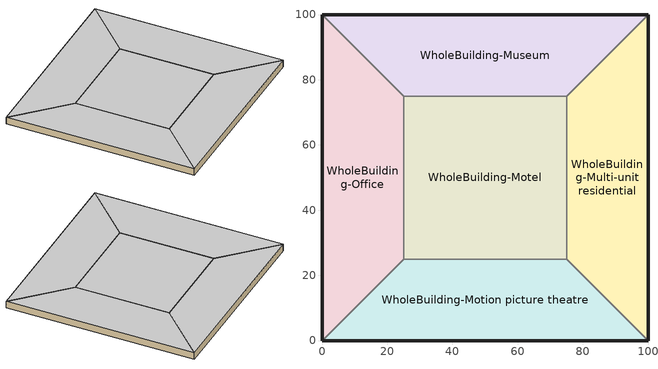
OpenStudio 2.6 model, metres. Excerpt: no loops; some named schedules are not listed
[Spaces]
WholeBuilding-Office
 floor ground: 0,0 0,100 25,75 25,25 z0
 wall ground: 0,100 0,0 z0:3.8
 wall to WholeBuilding-Museum: 25,75 0,100 z0:3.8
 wall to WholeBuilding-Motel: 25,25 25,75 z0:3.8
 wall to WholeBuilding-Motion picture theatre: 0,0 25,25 z0:3.8
 ceiling ground: 25,25 25,75 0,100 0,0 z3.8
WholeBuilding-Museum
 floor ground: 0,100 100,100 75,75 25,75 z0
 wall ground: 100,100 0,100 z0:3.8
 wall to WholeBuilding-Multi-unit residential: 75,75 100,100 z0:3.8
 wall to WholeBuilding-Motel: 25,75 75,75 z0:3.8
 ceiling ground: 25,75 75,75 100,100 0,100 z3.8
WholeBuilding-Multi-unit residential
 floor ground: 100,100 100,0 75,25 75,75 z0
 wall ground: 100,0 100,100 z0:3.8
 wall to WholeBuilding-Motion picture theatre: 75,25 100,0 z0:3.8
 wall to WholeBuilding-Motel: 75,75 75,25 z0:3.8
 ceiling ground: 75,75 75,25 100,0 100,100 z3.8
WholeBuilding-Motion picture theatre
 floor ground: 100,0 0,0 25,25 75,25 z0
 wall ground: 0,0 100,0 z0:3.8
 wall to WholeBuilding-Motel: 75,25 25,25 z0:3.8
 ceiling ground: 75,25 25,25 0,0 100,0 z3.8
WholeBuilding-Motel
 floor ground: 25,25 25,75 75,75 75,25 z0
 ceiling ground: 75,25 75,75 25,75 25,25 z3.8
[Building]
Building 1: Default Construction Set=BTAP-Mass at hdd = 6250.0; Standards Number of Stories=1; Standards Number of Above Ground Stories=1; Standards Building Type=NECB2011_unknown
[Site]
Fort McMurray AP_AB_CAN: Latitude {deg}=56.653; Longitude {deg}=-111.223; Time Zone {hr}=-7; Elevation {m}=369.1
[Site:WaterMainsTemperature]
Calculation Method=Correlation; Annual Average Outdoor Air Temperature {C}=1.875; Maximum Difference In Monthly Average Outdoor Air Temperatures {deltaC}=34.4
[SizingPeriod:DesignDay] Barometric Pressure {Pa}=96969; Sky Clearness=0; Rain Indicator=0; Snow Indicator=0; Day of Month=21; Daylight Saving Time Indicator=0; Humidity Indicating Type=Wetbulb; Dry-Bulb Temperature Range Modifier Type=DefaultMultipliers
Name | Maximum Dry-Bulb Temperature {C} | Daily Dry-Bulb Temperature Range {deltaC} | Humidity Indicating Conditions at Maximum Dry-Bulb | Wind Speed {m/s} | Wind Direction {deg} | Month | Day Type | Solar Model Indicator | ASHRAE Taub | ASHRAE Taud
Fort McMurray AP Ann Clg .4% Condns DB=>MWB | 28.9 | 12.4 | 17.8 | 3.7 | 250 | 7 | SummerDesignDay | ASHRAETau | 0.377 | 2.403
Fort McMurray AP Ann Htg 99.6% Condns DB | -36.2 | 0 | -36.2 | 1 | 90 | 1 | WinterDesignDay | ASHRAEClearSky
[Site:GroundTemperature:BuildingSurface]
19.527, 19.502, 19.536, 19.598, 20.002, 21.64, 22.225, 22.375, 21.449, 20.121, 19.802, 19.633
[Material:NoMass] Roughness=Smooth; Thermal Absorptance=0.9; Solar Absorptance=0.7
Name | Thermal Resistance {m2-K/W} | Visible Absorptance
Typical Carpet Pad; Typical Carpet Pad 1 | 0.21648 | 0.8
Typical Insulation 1 | 5.91238 | 0.7
Typical Insulation 2 | 4.49096 | 0.7
Typical Insulation 3 | 6.17282 | 0.7
Typical Carpet Pad 2 | 1.25503 | 0.8
Typical Carpet Pad 3; Typical Carpet Pad 4 | 3.45515 | 0.8
Typical Insulation 4 | 0.454528 | 0.7
Typical Insulation 5 | 0.454545 | 0.7
[Material]
Name | Roughness | Thickness {m} | Conductivity {W/m-K} | Density {kg/m3} | Specific Heat {J/kg-K} | Thermal Absorptance | Solar Absorptance | Visible Absorptance
G05 25mm wood | MediumSmooth | 0.0254 | 0.15 | 608 | 1630 | 0.9 | 0.5 | 0.5
100mm Normalweight concrete floor 1 | MediumSmooth | 0.1016 | 2.31 | 2322 | 832
G01 13mm gypsum board 1 | Smooth | 0.0127 | 0.16 | 800 | 1090 | 0.9 | 0.7 | 0.5
4 in. Normalweight Concrete Floor 1 | MediumRough | 0.1016 | 2.31 | 2322 | 832 | 0.9 | 0.7 | 0.7
1IN Stucco 1 | Smooth | 0.0253 | 0.6918 | 1858 | 837 | 0.9 | 0.7 | 0.92
8IN CONCRETE HW RefBldg 1 | Rough | 0.2032 | 1.311 | 2240 | 836.8 | 0.9 | 0.7 | 0.7
1/2IN Gypsum 1 | Smooth | 0.0127 | 0.16 | 784.9 | 830 | 0.9 | 0.4 | 0.4
Metal Roof Surface 1; F08 Metal surface 1 | Smooth | 0.0008 | 45.28 | 7824 | 500 | 0.9 | 0.7 | 0.7
6 in. Normalweight Concrete Floor 1; 6 in. Normalweight Concrete Floor 2; 6 in. Normalweight Concrete Floor 3 | MediumRough | 0.1524 | 2.31 | 2322 | 832 | 0.9 | 0.7 | 0.7
[Construction]
BTAP-Int-Partition; BTAP-Int-Door: G05 25mm wood
BTAP-Int-Floor: 100mm Normalweight concrete floor 1, Typical Carpet Pad
BTAP-Int-Wall: G01 13mm gypsum board 1, G01 13mm gypsum board 1
BTAP-Int-Ceiling: Typical Carpet Pad, 100mm Normalweight concrete floor 1
BTAP-Int-Window: SimpleGlazing
BTAP-Ext-Floor-Mass:U-0.162: Typical Insulation 1, 4 in. Normalweight Concrete Floor 1, Typical Carpet Pad 1
BTAP-Ext-Wall-Mass:U-0.21: 1IN Stucco 1, 8IN CONCRETE HW RefBldg 1, Typical Insulation 2, 1/2IN Gypsum 1
BTAP-Ext-Roof-Metal:U-0.162: Metal Roof Surface 1, Typical Insulation 3
BTAP-Grnd-Floor-Mass:U-0.757: 6 in. Normalweight Concrete Floor 1, Typical Carpet Pad 2
BTAP-Grnd-Wall-Mass:U-0.284: 6 in. Normalweight Concrete Floor 2, Typical Carpet Pad 3
BTAP-Grnd-Roof-Mass:U-0.284: 6 in. Normalweight Concrete Floor 3, Typical Carpet Pad 4
BTAP-Ext-FixedWindow:U=0.220 SHGC=0.600; BTAP-Ext-GlassDoors:U=0.220 SHGC=0.600; BTAP-Ext-Skylights:U=0.220 SHGC=0.600; BTAP-Ext-DaylightDomes:U=0.220 SHGC=0.600; BTAP-Ext-DaylightDiffuser:U=0.220 SHGC=0.600: SimpleGlazing:U=0.220 SHGC=0.600
BTAP-Ext-Door:U-2.2: F08 Metal surface 1, Typical Insulation 4
BTAP-Ext-OverHeadDoor:U-2.2: Typical Insulation 5
[DefaultConstructionSet]
BTAP-Mass at hdd = 6250.0: Default Exterior Surface Constructions=BTAP-Mass at hdd = 6250.0; Default Interior Surface Constructions=Default Surface Constructions 2; Default Ground Contact Surface Constructions=BTAP-Mass at hdd = 6250.0 1; Default Exterior SubSurface Constructions=BTAP-Mass at hdd = 6250.0; Default Interior SubSurface Constructions=Default Sub Surface Constructions 2; Interior Partition Construction=BTAP-Int-Partition
[DefaultSurfaceConstructions]
Name | Floor Construction | Wall Construction | Roof Ceiling Construction
Default Surface Constructions 2 | BTAP-Int-Floor | BTAP-Int-Wall | BTAP-Int-Ceiling
BTAP-Mass at hdd = 6250.0 | BTAP-Ext-Floor-Mass:U-0.162 | BTAP-Ext-Wall-Mass:U-0.21 | BTAP-Ext-Roof-Metal:U-0.162
BTAP-Mass at hdd = 6250.0 1 | BTAP-Grnd-Floor-Mass:U-0.757 | BTAP-Grnd-Wall-Mass:U-0.284 | BTAP-Grnd-Roof-Mass:U-0.284
[DefaultSubSurfaceConstructions]
Name | Fixed Window Construction | Operable Window Construction | Door Construction | Glass Door Construction | Overhead Door Construction | Skylight Construction | Tubular Daylight Dome Construction | Tubular Daylight Diffuser Construction
Default Sub Surface Constructions 2 | BTAP-Int-Window | BTAP-Int-Window | BTAP-Int-Door
BTAP-Mass at hdd = 6250.0 | BTAP-Ext-FixedWindow:U=0.220 SHGC=0.600 | BTAP-Ext-FixedWindow:U=0.220 SHGC=0.600 | BTAP-Ext-Door:U-2.2 | BTAP-Ext-GlassDoors:U=0.220 SHGC=0.600 | BTAP-Ext-OverHeadDoor:U-2.2 | BTAP-Ext-Skylights:U=0.220 SHGC=0.600 | BTAP-Ext-DaylightDomes:U=0.220 SHGC=0.600 | BTAP-Ext-DaylightDiffuser:U=0.220 SHGC=0.600
[WindowMaterial:SimpleGlazingSystem] U-Factor {W/m2-K}=2.2; Solar Heat Gain Coefficient=0.6; Visible Transmittance=0.21
SimpleGlazing; SimpleGlazing:U=0.220 SHGC=0.600
[BuildingStory]
Story 1: Nominal Z Coordinate {m}=0; Nominal Floor to Floor Height {m}=3.8
[Space] Building Story=Story 1
Name | Space Type | Thermal Zone
WholeBuilding-Office | Office WholeBuilding | ALL_ST=WholeBuilding_FL=Story 1_SCH=A
WholeBuilding-Museum | Museum WholeBuilding | ALL_ST=WholeBuilding_FL=Story 1_SCH=C 1
WholeBuilding-Multi-unit residential | Multi-unit residential WholeBuilding | DU_BT=Multi-unit residential_ST=WholeBuilding_FL=Story 1_SCHG
WholeBuilding-Motion picture theatre | Motion picture theatre WholeBuilding | ALL_ST=WholeBuilding_FL=Story 1_SCH=C
WholeBuilding-Motel | Motel WholeBuilding | DU_BT=Motel_ST=WholeBuilding_FL=Story 1_SCHF
[SpaceType] Standards Space Type=WholeBuilding
Name | Default Schedule Set | Design Specification Outdoor Air Object | Standards Building Type
Motel WholeBuilding | Motel WholeBuilding Schedule Set | Motel WholeBuilding Ventilation | Motel
Motion picture theatre WholeBuilding | Motion picture theatre WholeBuilding Schedule Set | Motion picture theatre WholeBuilding Ventilation | Motion picture theatre
Multi-unit residential WholeBuilding | Multi-unit residential WholeBuilding Schedule Set | Multi-unit residential WholeBuilding Ventilation | Multi-unit residential
Museum WholeBuilding | Museum WholeBuilding Schedule Set | Museum WholeBuilding Ventilation | Museum
Office WholeBuilding | Office WholeBuilding Schedule Set | Office WholeBuilding Ventilation | Office
[People:Definition] Number of People Calculation Method=People/Area; Fraction Radiant=0.3
Name | People per Space Floor Area {person/m2}
Motel WholeBuilding People Definition; Office WholeBuilding People Definition | 0.0400417
Motion picture theatre WholeBuilding People Definition | 0.124969
Multi-unit residential WholeBuilding People Definition | 0.0166841
Museum WholeBuilding People Definition | 0.0500522
[People] Work Efficiency Schedule=Work Efficiency Schedule; Clothing Insulation Schedule=Clothing Schedule; Air Velocity Schedule=Air Velocity Schedule; Multiplier=1
Name | People Definition | Space or SpaceType
Motel WholeBuilding People | Motel WholeBuilding People Definition | Motel WholeBuilding
Motion picture theatre WholeBuilding People | Motion picture theatre WholeBuilding People Definition | Motion picture theatre WholeBuilding
Multi-unit residential WholeBuilding People | Multi-unit residential WholeBuilding People Definition | Multi-unit residential WholeBuilding
Museum WholeBuilding People | Museum WholeBuilding People Definition | Museum WholeBuilding
Office WholeBuilding People | Office WholeBuilding People Definition | Office WholeBuilding
[Lights:Definition] Design Level Calculation Method=Watts/Area; Fraction Radiant=0.5; Fraction Visible=0.2
Name | Watts per Space Floor Area {W/m2}
Motel WholeBuilding Lights Definition | 9.49992
Motion picture theatre WholeBuilding Lights Definition | 8.89993
Multi-unit residential WholeBuilding Lights Definition | 6.49995
Museum WholeBuilding Lights Definition | 11.3999
Office WholeBuilding Lights Definition | 9.69992
[Lights] Fraction Replaceable=1
Name | Lights Definition | Space or SpaceType
Motel WholeBuilding Lights | Motel WholeBuilding Lights Definition | Motel WholeBuilding
Motion picture theatre WholeBuilding Lights | Motion picture theatre WholeBuilding Lights Definition | Motion picture theatre WholeBuilding
Multi-unit residential WholeBuilding Lights | Multi-unit residential WholeBuilding Lights Definition | Multi-unit residential WholeBuilding
Museum WholeBuilding Lights | Museum WholeBuilding Lights Definition | Museum WholeBuilding
Office WholeBuilding Lights | Office WholeBuilding Lights Definition | Office WholeBuilding
[ElectricEquipment:Definition] Design Level Calculation Method=Watts/Area; Fraction Radiant=0.5
Name | Watts per Space Floor Area {W/m2}
Motel WholeBuilding Elec Equip Definition; Museum WholeBuilding Elec Equip Definition | 2.49998
Motion picture theatre WholeBuilding Elec Equip Definition | 0.999992
Multi-unit residential WholeBuilding Elec Equip Definition | 4.99996
Office WholeBuilding Elec Equip Definition | 7.49994
[ElectricEquipment]
Name | Electric Equipment Definition | Space or SpaceType
Motel WholeBuilding Elec Equip | Motel WholeBuilding Elec Equip Definition | Motel WholeBuilding
Motion picture theatre WholeBuilding Elec Equip | Motion picture theatre WholeBuilding Elec Equip Definition | Motion picture theatre WholeBuilding
Multi-unit residential WholeBuilding Elec Equip | Multi-unit residential WholeBuilding Elec Equip Definition | Multi-unit residential WholeBuilding
Museum WholeBuilding Elec Equip | Museum WholeBuilding Elec Equip Definition | Museum WholeBuilding
Office WholeBuilding Elec Equip | Office WholeBuilding Elec Equip Definition | Office WholeBuilding
[DesignSpecification:OutdoorAir] Outdoor Air Method=Sum
Name | Outdoor Air Flow per Floor Area {m3/s-m2}
Motel WholeBuilding Ventilation; Office WholeBuilding Ventilation | 0.00040132
Motion picture theatre WholeBuilding Ventilation | 0.00059944
Multi-unit residential WholeBuilding Ventilation | 0.00034544
Museum WholeBuilding Ventilation | 0.0004826
[DefaultScheduleSet] People Activity Level Schedule=NECB-Activity; Infiltration Schedule=Always On
Name | Number of People Schedule | Lighting Schedule | Electric Equipment Schedule
Motel WholeBuilding Schedule Set | NECB-F-Occupancy | NECB-F-Lighting | NECB-F-Electric-Equipment
Motion picture theatre WholeBuilding Schedule Set; Museum WholeBuilding Schedule Set | NECB-C-Occupancy | NECB-C-Lighting | NECB-C-Electric-Equipment
Multi-unit residential WholeBuilding Schedule Set | NECB-G-Occupancy | NECB-G-Lighting | NECB-G-Electric-Equipment
Office WholeBuilding Schedule Set | NECB-A-Occupancy | NECB-A-Lighting | NECB-A-Electric-Equipment
[ThermostatSetpoint:DualSetpoint]
Name | Heating Setpoint Temperature Schedule | Cooling Setpoint Temperature Schedule
Motel WholeBuilding Thermostat 3 | NECB-F-Thermostat Setpoint-Heating | NECB-F-Thermostat Setpoint-Cooling
Multi-unit residential WholeBuilding Thermostat 3 | NECB-G-Thermostat Setpoint-Heating | NECB-G-Thermostat Setpoint-Cooling
Motion picture theatre WholeBuilding Thermostat 3; Museum WholeBuilding Thermostat 3 | NECB-C-Thermostat Setpoint-Heating | NECB-C-Thermostat Setpoint-Cooling
Office WholeBuilding Thermostat 3 | NECB-A-Thermostat Setpoint-Heating | NECB-A-Thermostat Setpoint-Cooling
[ThermalZone] Use Ideal Air Loads=No
Name | Thermostat
DU_BT=Motel_ST=WholeBuilding_FL=Story 1_SCHF | Motel WholeBuilding Thermostat 3
DU_BT=Multi-unit residential_ST=WholeBuilding_FL=Story 1_SCHG | Multi-unit residential WholeBuilding Thermostat 3
ALL_ST=WholeBuilding_FL=Story 1_SCH=C | Motion picture theatre WholeBuilding Thermostat 3
ALL_ST=WholeBuilding_FL=Story 1_SCH=C 1 | Museum WholeBuilding Thermostat 3
ALL_ST=WholeBuilding_FL=Story 1_SCH=A | Office WholeBuilding Thermostat 3
[Schedule:Ruleset]
Clothing Schedule: Default Day Schedule=Clothing Schedule Default Winter Clothes
Air Velocity Schedule: Default Day Schedule=Air Velocity Schedule Default
Work Efficiency Schedule: Default Day Schedule=Work Efficiency Schedule Default
NECB-F-Occupancy: Default Day Schedule=NECB-F-Occupancy Default
NECB-Activity: Default Day Schedule=NECB-Activity Default; Summer Design Day Schedule=NECB-Activity Summer Design Day; Winter Design Day Schedule=NECB-Activity Winter Design Day
NECB-F-Lighting: Default Day Schedule=NECB-F-Lighting Default
NECB-F-Electric-Equipment: Default Day Schedule=NECB-F-Electric-Equipment Default
Always On: Default Day Schedule=Always On Default
NECB-F-Thermostat Setpoint-Heating: Default Day Schedule=NECB-F-Thermostat Setpoint-Heating Default
NECB-F-Thermostat Setpoint-Cooling: Default Day Schedule=NECB-F-Thermostat Setpoint-Cooling Default
NECB-C-Occupancy: Default Day Schedule=NECB-C-Occupancy Default
NECB-C-Lighting: Default Day Schedule=NECB-C-Lighting Default
NECB-C-Electric-Equipment: Default Day Schedule=NECB-C-Electric-Equipment Default
NECB-C-Thermostat Setpoint-Heating: Default Day Schedule=NECB-C-Thermostat Setpoint-Heating Default
NECB-C-Thermostat Setpoint-Cooling: Default Day Schedule=NECB-C-Thermostat Setpoint-Cooling Default
NECB-G-Occupancy: Default Day Schedule=NECB-G-Occupancy Default
NECB-G-Lighting: Default Day Schedule=NECB-G-Lighting Default
NECB-G-Electric-Equipment: Default Day Schedule=NECB-G-Electric-Equipment Default
NECB-G-Thermostat Setpoint-Heating: Default Day Schedule=NECB-G-Thermostat Setpoint-Heating Default
NECB-G-Thermostat Setpoint-Cooling: Default Day Schedule=NECB-G-Thermostat Setpoint-Cooling Default
NECB-A-Occupancy: Default Day Schedule=NECB-A-Occupancy Default
NECB-A-Lighting: Default Day Schedule=NECB-A-Lighting Default
NECB-A-Electric-Equipment: Default Day Schedule=NECB-A-Electric-Equipment Default
NECB-A-Thermostat Setpoint-Heating: Default Day Schedule=NECB-A-Thermostat Setpoint-Heating Default
NECB-A-Thermostat Setpoint-Cooling: Default Day Schedule=NECB-A-Thermostat Setpoint-Cooling Default
[Schedule:Day]
Clothing Schedule Default Winter Clothes; Always On Default: 24, 0, 1
Air Velocity Schedule Default: 24, 0, 0.2
Work Efficiency Schedule Default: 24, 0, 0
NECB-Activity Default; NECB-Activity Winter Design Day; NECB-Activity Summer Design Day: 24, 0, 130
NECB-F-Thermostat Setpoint-Heating Default; NECB-G-Thermostat Setpoint-Heating Default: 1, 0, 22, 7, 0, 18, 8, 0, 20, 24, 0, 22
NECB-F-Thermostat Setpoint-Cooling Default; NECB-G-Thermostat Setpoint-Cooling Default: 24, 0, 24
NECB-C-Occupancy Default: 8, 0, 0, 9, 0, 0.1, 10, 0, 0.2, 12, 0, 0.5, 16, 0, 0.7, 17, 0, 0.8, 18, 0, 0.7, 19, 0, 0.5, 21, 0, 0.3, 24, 0, 0
NECB-C-Lighting Default; NECB-C-Electric-Equipment Default: 8, 0, 0.05, 9, 0, 0.5, 19, 0, 0.9, 20, 0, 0.6, 21, 0, 0.5, 24, 0, 0.05
NECB-C-Thermostat Setpoint-Heating Default: 7, 0, 18, 8, 0, 20, 21, 0, 22, 24, 0, 18
NECB-C-Thermostat Setpoint-Cooling Default: 7, 0, 35, 21, 0, 24, 24, 0, 35
NECB-G-Occupancy Default: 7, 0, 0.9, 8, 0, 0.7, 9, 0, 0.4, 17, 0, 0.3, 18, 0, 0.5, 24, 0, 0.9
NECB-G-Lighting Default: 1, 0, 0.3, 6, 0, 0, 7, 0, 0.2, 9, 0, 0.5, 19, 0, 0, 22, 0, 0.9, 23, 0, 0.8, 24, 0, 0.6
NECB-A-Occupancy Default: 7, 0, 0, 8, 0, 0.1, 9, 0, 0.7, 12, 0, 0.9, 14, 0, 0.5, 17, 0, 0.9, 18, 0, 0.7, 19, 0, 0.3, 23, 0, 0.1, 24, 0, 0
NECB-A-Lighting Default: 7, 0, 0.05, 8, 0, 0.3, 9, 0, 0.8, 17, 0, 0.9, 18, 0, 0.8, 19, 0, 0.5, 21, 0, 0.3, 23, 0, 0.1, 24, 0, 0.05
NECB-A-Electric-Equipment Default: 7, 0, 0.2, 8, 0, 0.3, 9, 0, 0.8, 18, 0, 0.9, 19, 0, 0.5, 21, 0, 0.3, 24, 0, 0.2
NECB-A-Thermostat Setpoint-Heating Default: 6, 0, 18, 7, 0, 20, 21, 0, 22, 24, 0, 18
NECB-A-Thermostat Setpoint-Cooling Default: 6, 0, 35, 21, 0, 24, 24, 0, 35
[Schedule:Rule] Date Specification Type=DateRange; Start Day=1
Name | Schedule Ruleset | Rule Order | Day Schedule | Start Month | End Month | End Day | Apply Monday | Apply Tuesday | Apply Wednesday | Apply Thursday | Apply Friday | Apply Saturday | Apply Sunday
Schedule Rule 1 | Clothing Schedule | 0 | Clothing Schedule Summer Clothes | 5 | 9 | 30
Schedule Rule 11 | NECB-F-Thermostat Setpoint-Heating | 2 | NECB-F-Thermostat Setpoint-Heating Default|Wkdy Day | 1 | 12 | 31 | Yes | Yes | Yes | Yes | Yes
Schedule Rule 12 | NECB-F-Thermostat Setpoint-Heating | 1 | NECB-F-Thermostat Setpoint-Heating Sat Day | 1 | 12 | 31 |  |  |  |  |  | Yes
Schedule Rule 13 | NECB-F-Thermostat Setpoint-Heating | 0 | NECB-F-Thermostat Setpoint-Heating Sun|Hol Day | 1 | 12 | 31 |  |  |  |  |  |  | Yes
Schedule Rule 14 | NECB-F-Thermostat Setpoint-Cooling | 2 | NECB-F-Thermostat Setpoint-Cooling Default|Wkdy Day | 1 | 12 | 31 | Yes | Yes | Yes | Yes | Yes
Schedule Rule 15 | NECB-F-Thermostat Setpoint-Cooling | 1 | NECB-F-Thermostat Setpoint-Cooling Sat Day | 1 | 12 | 31 |  |  |  |  |  | Yes
Schedule Rule 16 | NECB-F-Thermostat Setpoint-Cooling | 0 | NECB-F-Thermostat Setpoint-Cooling Sun|Hol Day | 1 | 12 | 31 |  |  |  |  |  |  | Yes
Schedule Rule 17 | NECB-C-Occupancy | 2 | NECB-C-Occupancy Default|Wkdy Day | 1 | 12 | 31 | Yes | Yes | Yes | Yes | Yes
Schedule Rule 18 | NECB-C-Occupancy | 1 | NECB-C-Occupancy Sat Day | 1 | 12 | 31 |  |  |  |  |  | Yes
Schedule Rule 19 | NECB-C-Occupancy | 0 | NECB-C-Occupancy Sun|Hol Day | 1 | 12 | 31 |  |  |  |  |  |  | Yes
Schedule Rule 20 | NECB-C-Lighting | 2 | NECB-C-Lighting Default|Wkdy Day | 1 | 12 | 31 | Yes | Yes | Yes | Yes | Yes
Schedule Rule 21 | NECB-C-Lighting | 1 | NECB-C-Lighting Sat Day | 1 | 12 | 31 |  |  |  |  |  | Yes
Schedule Rule 22 | NECB-C-Lighting | 0 | NECB-C-Lighting Sun|Hol Day | 1 | 12 | 31 |  |  |  |  |  |  | Yes
Schedule Rule 23 | NECB-C-Electric-Equipment | 2 | NECB-C-Electric-Equipment Default|Wkdy Day | 1 | 12 | 31 | Yes | Yes | Yes | Yes | Yes
Schedule Rule 24 | NECB-C-Electric-Equipment | 1 | NECB-C-Electric-Equipment Sat Day | 1 | 12 | 31 |  |  |  |  |  | Yes
Schedule Rule 25 | NECB-C-Electric-Equipment | 0 | NECB-C-Electric-Equipment Sun|Hol Day | 1 | 12 | 31 |  |  |  |  |  |  | Yes
Schedule Rule 26 | NECB-C-Thermostat Setpoint-Heating | 2 | NECB-C-Thermostat Setpoint-Heating Default|Wkdy Day | 1 | 12 | 31 | Yes | Yes | Yes | Yes | Yes
Schedule Rule 27 | NECB-C-Thermostat Setpoint-Heating | 1 | NECB-C-Thermostat Setpoint-Heating Sat Day | 1 | 12 | 31 |  |  |  |  |  | Yes
Schedule Rule 28 | NECB-C-Thermostat Setpoint-Heating | 0 | NECB-C-Thermostat Setpoint-Heating Sun|Hol Day | 1 | 12 | 31 |  |  |  |  |  |  | Yes
Schedule Rule 29 | NECB-C-Thermostat Setpoint-Cooling | 2 | NECB-C-Thermostat Setpoint-Cooling Default|Wkdy Day | 1 | 12 | 31 | Yes | Yes | Yes | Yes | Yes
Schedule Rule 30 | NECB-C-Thermostat Setpoint-Cooling | 1 | NECB-C-Thermostat Setpoint-Cooling Sat Day | 1 | 12 | 31 |  |  |  |  |  | Yes
Schedule Rule 31 | NECB-C-Thermostat Setpoint-Cooling | 0 | NECB-C-Thermostat Setpoint-Cooling Sun|Hol Day | 1 | 12 | 31 |  |  |  |  |  |  | Yes
Schedule Rule 32 | NECB-G-Occupancy | 2 | NECB-G-Occupancy Default|Wkdy Day | 1 | 12 | 31 | Yes | Yes | Yes | Yes | Yes
Schedule Rule 33 | NECB-G-Occupancy | 1 | NECB-G-Occupancy Sat Day | 1 | 12 | 31 |  |  |  |  |  | Yes
Schedule Rule 34 | NECB-G-Occupancy | 0 | NECB-G-Occupancy Sun|Hol Day | 1 | 12 | 31 |  |  |  |  |  |  | Yes
Schedule Rule 35 | NECB-G-Lighting | 2 | NECB-G-Lighting Default|Wkdy Day | 1 | 12 | 31 | Yes | Yes | Yes | Yes | Yes
Schedule Rule 36 | NECB-G-Lighting | 1 | NECB-G-Lighting Sat Day | 1 | 12 | 31 |  |  |  |  |  | Yes
Schedule Rule 41 | NECB-G-Thermostat Setpoint-Heating | 2 | NECB-G-Thermostat Setpoint-Heating Default|Wkdy Day | 1 | 12 | 31 | Yes | Yes | Yes | Yes | Yes
Schedule Rule 42 | NECB-G-Thermostat Setpoint-Heating | 1 | NECB-G-Thermostat Setpoint-Heating Sat Day | 1 | 12 | 31 |  |  |  |  |  | Yes
Schedule Rule 43 | NECB-G-Thermostat Setpoint-Heating | 0 | NECB-G-Thermostat Setpoint-Heating Sun|Hol Day | 1 | 12 | 31 |  |  |  |  |  |  | Yes
Schedule Rule 44 | NECB-G-Thermostat Setpoint-Cooling | 2 | NECB-G-Thermostat Setpoint-Cooling Default|Wkdy Day | 1 | 12 | 31 | Yes | Yes | Yes | Yes | Yes
Schedule Rule 45 | NECB-G-Thermostat Setpoint-Cooling | 1 | NECB-G-Thermostat Setpoint-Cooling Sat Day | 1 | 12 | 31 |  |  |  |  |  | Yes
Schedule Rule 46 | NECB-G-Thermostat Setpoint-Cooling | 0 | NECB-G-Thermostat Setpoint-Cooling Sun|Hol Day | 1 | 12 | 31 |  |  |  |  |  |  | Yes
Schedule Rule 47 | NECB-A-Occupancy | 2 | NECB-A-Occupancy Default|Wkdy Day | 1 | 12 | 31 | Yes | Yes | Yes | Yes | Yes
Schedule Rule 48 | NECB-A-Occupancy | 1 | NECB-A-Occupancy Sat Day | 1 | 12 | 31 |  |  |  |  |  | Yes
Schedule Rule 49 | NECB-A-Occupancy | 0 | NECB-A-Occupancy Sun|Hol Day | 1 | 12 | 31 |  |  |  |  |  |  | Yes
Schedule Rule 50 | NECB-A-Lighting | 2 | NECB-A-Lighting Default|Wkdy Day | 1 | 12 | 31 | Yes | Yes | Yes | Yes | Yes
Schedule Rule 51 | NECB-A-Lighting | 1 | NECB-A-Lighting Sat Day | 1 | 12 | 31 |  |  |  |  |  | Yes
Schedule Rule 52 | NECB-A-Lighting | 0 | NECB-A-Lighting Sun|Hol Day | 1 | 12 | 31 |  |  |  |  |  |  | Yes
Schedule Rule 53 | NECB-A-Electric-Equipment | 2 | NECB-A-Electric-Equipment Default|Wkdy Day | 1 | 12 | 31 | Yes | Yes | Yes | Yes | Yes
Schedule Rule 54 | NECB-A-Electric-Equipment | 1 | NECB-A-Electric-Equipment Sat Day | 1 | 12 | 31 |  |  |  |  |  | Yes
Schedule Rule 55 | NECB-A-Electric-Equipment | 0 | NECB-A-Electric-Equipment Sun|Hol Day | 1 | 12 | 31 |  |  |  |  |  |  | Yes
Schedule Rule 56 | NECB-A-Thermostat Setpoint-Heating | 2 | NECB-A-Thermostat Setpoint-Heating Default|Wkdy Day | 1 | 12 | 31 | Yes | Yes | Yes | Yes | Yes
Schedule Rule 57 | NECB-A-Thermostat Setpoint-Heating | 1 | NECB-A-Thermostat Setpoint-Heating Sat Day | 1 | 12 | 31 |  |  |  |  |  | Yes
Schedule Rule 58 | NECB-A-Thermostat Setpoint-Heating | 0 | NECB-A-Thermostat Setpoint-Heating Sun|Hol Day | 1 | 12 | 31 |  |  |  |  |  |  | Yes
Schedule Rule 59 | NECB-A-Thermostat Setpoint-Cooling | 2 | NECB-A-Thermostat Setpoint-Cooling Default|Wkdy Day | 1 | 12 | 31 | Yes | Yes | Yes | Yes | Yes
Schedule Rule 60 | NECB-A-Thermostat Setpoint-Cooling | 1 | NECB-A-Thermostat Setpoint-Cooling Sat Day | 1 | 12 | 31 |  |  |  |  |  | Yes
Schedule Rule 61 | NECB-A-Thermostat Setpoint-Cooling | 0 | NECB-A-Thermostat Setpoint-Cooling Sun|Hol Day | 1 | 12 | 31 |  |  |  |  |  |  | Yes
